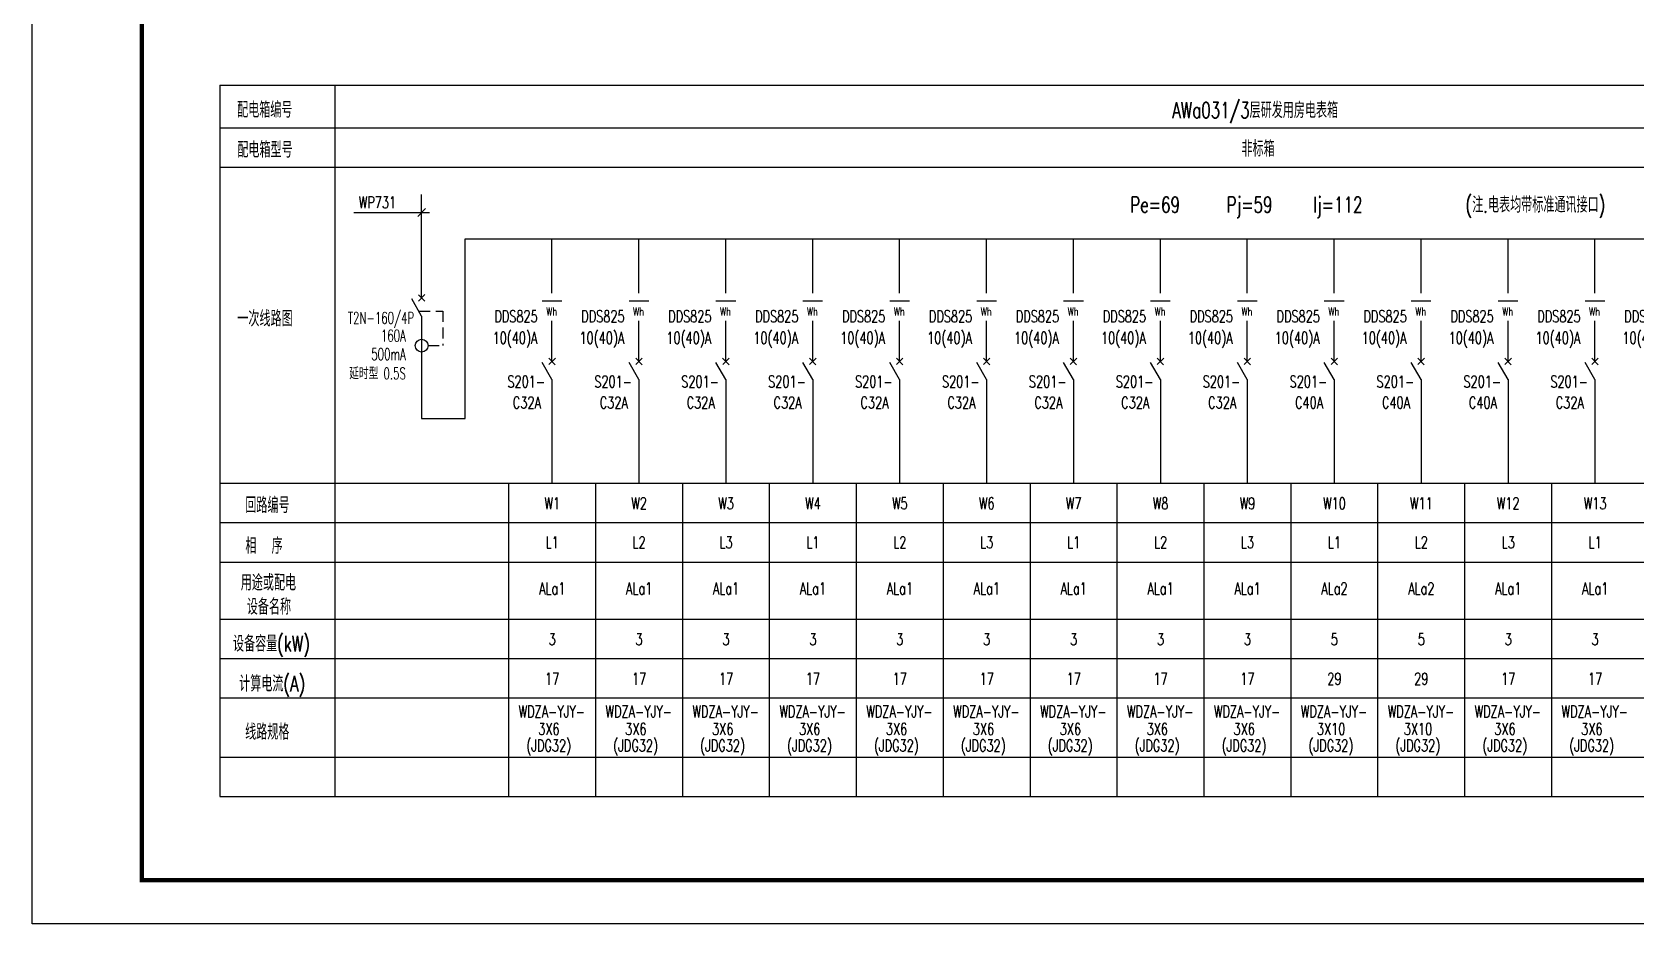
# Model space of a CAD drawing. Extents: x 1980812 to 2226895, y -554123 to 281606.
# Drawn here: x 2121795 to 2158333, y 145891 to 166222 of the extents above; entities that cross this region are included whole.
import ezdxf
from ezdxf.enums import TextEntityAlignment as Align

# ---------------------------------------------------------------- set-up
doc = ezdxf.new("R2010")
doc.units = 0
doc.header["$LTSCALE"] = 1000
doc.header["$MEASUREMENT"] = 0
doc.linetypes.add('HIDDEN', pattern=[0.375, 0.25, -0.125])
for name, color, linetype in [('1', 1, 'Continuous'), ('2', 2, 'Continuous'), ('7', 7, 'Continuous'), ('DQ1', 1, 'Continuous'), ('DQ7', 7, 'Continuous'), ('DQK7', 7, 'Continuous'), ('TK', 1, 'Continuous'), ('YJXT', 8, 'Continuous')]:
    doc.layers.add(name, color=color, linetype=linetype)
doc.styles.add('D8', font='txtw.shx', dxfattribs={"width": 0.7, "bigfont": 'hztxtw.shx'})

# ---------------------------------------------------------------- blocks, each defined once
blk = doc.blocks.new('P')
at = {"layer": 'DQK7'}
blk.add_line((-100, -100), (100, 100), dxfattribs=at)
blk = doc.blocks.new('BYG')
at = {"layer": '1', "color": 1}
blk.add_line((0, 500), (500, 500), dxfattribs=at)
at = {"layer": '1', "color": 1, "const_width": 0.1}
blk.add_lwpolyline([(0, 0), (0, 700), (500, 700), (500, 0)], close=True, dxfattribs=at)
at = {"layer": '1', "color": 1, "style": 'D8', "width": 0.75}
blk.add_text('Wh', height=200, dxfattribs=at).set_placement((104, 132))
blk = doc.blocks.new('ta1j')
at = {"layer": 'TK'}
blk.add_lwpolyline([(-210, 594), (841, 594), (841, 0), (-210, 0)], close=True, dxfattribs=at)
at = {"layer": 'TK', "const_width": 1}
blk.add_lwpolyline([(831, 10), (831, 584), (-185, 584), (-185, 10)], close=True, dxfattribs=at)

msp = doc.modelspace()

# ---------------------------------------------------------------- linework, layer by layer
msp.add_line((2129124.5, 162108.8), (2130845.6, 162108.8))
at = {"linetype": 'HIDDEN'}
for p, q in [((2130614.3, 159863.1), (2131155.3, 159863.1)), ((2131155.3, 159863.1), (2131155.3, 159073.7)), ((2130815.4, 159073.7), (2131155.3, 159073.7))]:
    msp.add_line(p, q, dxfattribs=at)
msp.add_circle((2130669.6, 159073.7), 145.8)
at = {"layer": '1'}
for p, q in [((2128689.2, 165014), (2176209.2, 165014)), ((2130669.6, 159749.3), (2130444.6, 160139)), ((2130596.8, 160235.6), (2130742.4, 160087.8)), ((2130598.1, 160091.3), (2130745.9, 160236.8)), ((2133639.2, 158300.2), (2133414.2, 158689.9)), ((2133566.5, 158786.5), (2133712, 158638.7)), ((2133567.7, 158642.2), (2133715.5, 158787.7)), ((2135619.2, 158300.2), (2135394.2, 158689.9)), ((2135546.5, 158786.5), (2135692, 158638.7)), ((2135547.7, 158642.2), (2135695.5, 158787.7)), ((2137599.2, 158300.2), (2137374.2, 158689.9)), ((2137526.5, 158786.5), (2137672, 158638.7)), ((2137527.7, 158642.2), (2137675.5, 158787.7)), ((2139579.2, 158300.2), (2139354.2, 158689.9)), ((2139506.5, 158786.5), (2139652, 158638.7)), ((2139507.7, 158642.2), (2139655.5, 158787.7)), ((2141559.2, 158300.2), (2141334.2, 158689.9)), ((2141486.5, 158786.5), (2141632, 158638.7)), ((2141487.7, 158642.2), (2141635.5, 158787.7)), ((2143539.2, 158300.2), (2143314.2, 158689.9)), ((2143466.5, 158786.5), (2143612, 158638.7)), ((2143467.7, 158642.2), (2143615.5, 158787.7)), ((2145519.2, 158300.2), (2145294.2, 158689.9)), ((2145446.5, 158786.5), (2145592, 158638.7)), ((2145447.7, 158642.2), (2145595.5, 158787.7)), ((2147499.2, 158300.2), (2147274.2, 158689.9)), ((2147426.5, 158786.5), (2147572, 158638.7)), ((2147427.7, 158642.2), (2147575.5, 158787.7)), ((2149479.2, 158300.2), (2149254.2, 158689.9)), ((2149406.5, 158786.5), (2149552, 158638.7)), ((2149407.7, 158642.2), (2149555.5, 158787.7)), ((2151459.2, 158300.2), (2151234.2, 158689.9)), ((2151386.5, 158786.5), (2151532, 158638.7)), ((2151387.7, 158642.2), (2151535.5, 158787.7)), ((2153439.2, 158300.2), (2153214.2, 158689.9)), ((2153366.5, 158786.5), (2153512, 158638.7)), ((2153367.7, 158642.2), (2153515.5, 158787.7)), ((2155419.2, 158300.2), (2155194.2, 158689.9)), ((2155346.5, 158786.5), (2155492, 158638.7)), ((2155347.7, 158642.2), (2155495.5, 158787.7)), ((2157399.2, 158300.2), (2157174.2, 158689.9)), ((2157326.5, 158786.5), (2157472, 158638.7)), ((2157327.7, 158642.2), (2157475.5, 158787.7)), ((2128689.2, 148797.3), (2176209.2, 148797.3))]:
    msp.add_line(p, q, dxfattribs=at)
at = {"layer": '2'}
for p, q in [((2130669.6, 160161.7), (2130669.6, 162516.4)), ((2131659.6, 161507.9), (2175219.2, 161507.9)), ((2131659.6, 157415.3), (2131659.6, 161507.9)), ((2133639.2, 160272.6), (2133639.2, 161507.9)), ((2135619.2, 160272.6), (2135619.2, 161507.9)), ((2137599.2, 160272.6), (2137599.2, 161507.9)), ((2139579.2, 160272.6), (2139579.2, 161507.9)), ((2141559.2, 160272.6), (2141559.2, 161507.9)), ((2143539.2, 160272.6), (2143539.2, 161507.9)), ((2145519.2, 160272.6), (2145519.2, 161507.9)), ((2147499.2, 160272.6), (2147499.2, 161507.9)), ((2149479.2, 160272.6), (2149479.2, 161507.9)), ((2151459.2, 160272.6), (2151459.2, 161507.9)), ((2153439.2, 160272.6), (2153439.2, 161507.9)), ((2155419.2, 160272.6), (2155419.2, 161507.9)), ((2157399.2, 160272.6), (2157399.2, 161507.9)), ((2130669.6, 159749.3), (2130669.6, 157415.3)), ((2133639.2, 158712.6), (2133639.2, 159642.6)), ((2135619.2, 158712.6), (2135619.2, 159642.6)), ((2137599.2, 158712.6), (2137599.2, 159642.6)), ((2139579.2, 158712.6), (2139579.2, 159642.6)), ((2141559.2, 158712.6), (2141559.2, 159642.6)), ((2143539.2, 158712.6), (2143539.2, 159642.6)), ((2145519.2, 158712.6), (2145519.2, 159642.6)), ((2147499.2, 158712.6), (2147499.2, 159642.6)), ((2149479.2, 158712.6), (2149479.2, 159642.6)), ((2151459.2, 158712.6), (2151459.2, 159642.6)), ((2153439.2, 158712.6), (2153439.2, 159642.6)), ((2155419.2, 158712.6), (2155419.2, 159642.6)), ((2157399.2, 158712.6), (2157399.2, 159642.6)), ((2133639.2, 158300.2), (2133639.2, 155939.4)), ((2135619.2, 158300.2), (2135619.2, 155939.4)), ((2137599.2, 158300.2), (2137599.2, 155939.4)), ((2139579.2, 158300.2), (2139579.2, 155939.4)), ((2141559.2, 158300.2), (2141559.2, 155939.4)), ((2143539.2, 158300.2), (2143539.2, 155939.4)), ((2145519.2, 158300.2), (2145519.2, 155939.4)), ((2147499.2, 158300.2), (2147499.2, 155939.4)), ((2149479.2, 158300.2), (2149479.2, 155939.4)), ((2151459.2, 158300.2), (2151459.2, 155939.4)), ((2153439.2, 158300.2), (2153439.2, 155939.4)), ((2155419.2, 158300.2), (2155419.2, 155939.4)), ((2157399.2, 158300.2), (2157399.2, 155939.4)), ((2130669.6, 157415.3), (2131659.6, 157415.3))]:
    msp.add_line(p, q, dxfattribs=at)
at = {"layer": '7'}
for p, q in [((2128689.2, 164039.4), (2176209.2, 164039.4)), ((2128689.2, 163139.4), (2176209.2, 163139.4)), ((2128689.2, 155939.4), (2176209.2, 155939.4)), ((2132649.2, 155939.4), (2132649.2, 148794.8)), ((2134629.2, 155939.4), (2134629.2, 154139.4)), ((2136609.2, 155939.4), (2136609.2, 154139.4)), ((2138589.2, 155939.4), (2138589.2, 154139.4)), ((2140569.2, 155939.4), (2140569.2, 154139.4)), ((2142549.2, 155939.4), (2142549.2, 154139.4)), ((2144529.2, 155939.4), (2144529.2, 154139.4)), ((2146509.2, 155939.4), (2146509.2, 154139.4)), ((2148489.2, 155939.4), (2148489.2, 154139.4)), ((2150469.2, 155939.4), (2150469.2, 154139.4)), ((2152449.2, 155939.4), (2152449.2, 154139.4)), ((2154429.2, 155939.4), (2154429.2, 154139.4)), ((2156409.2, 155939.4), (2156409.2, 154139.4)), ((2128689.2, 155039.4), (2176209.2, 155039.4)), ((2128689.2, 154139.4), (2176209.2, 154139.4)), ((2134629.2, 154139.4), (2134629.2, 148797.3)), ((2136609.2, 154139.4), (2136609.2, 148797.3)), ((2138589.2, 154139.4), (2138589.2, 148797.3)), ((2140569.2, 154139.4), (2140569.2, 148797.3)), ((2142549.2, 154139.4), (2142549.2, 148797.3)), ((2144529.2, 154139.4), (2144529.2, 148797.3)), ((2146509.2, 154139.4), (2146509.2, 148797.3)), ((2148489.2, 154139.4), (2148489.2, 148797.3)), ((2150469.2, 154139.4), (2150469.2, 148797.3)), ((2152449.2, 154139.4), (2152449.2, 148797.3)), ((2154429.2, 154139.4), (2154429.2, 148797.3)), ((2156409.2, 154139.4), (2156409.2, 148797.3)), ((2128689.2, 152841.4), (2176209.2, 152841.4)), ((2128689.2, 151941.4), (2176209.2, 151941.4)), ((2128689.2, 151041.4), (2176209.2, 151041.4)), ((2128689.2, 149691.4), (2176209.2, 149691.4))]:
    msp.add_line(p, q, dxfattribs=at)
at = {"layer": 'DQ1'}
for p, q in [((2126069.3, 165014.1), (2126069.3, 148797.2)), ((2126069.3, 165014), (2128689.2, 165014)), ((2126069.3, 148797.2), (2128689.2, 148797.2))]:
    msp.add_line(p, q, dxfattribs=at)
at = {"layer": 'DQ7'}
for p, q in [((2128689.2, 165014), (2128689.2, 148797.3)), ((2128689.2, 165014), (2128689.2, 148797.3)), ((2126069.3, 164039.4), (2128689.2, 164039.4)), ((2126069.3, 163139.4), (2128689.2, 163139.4)), ((2126069.3, 155939.4), (2128689.2, 155939.4)), ((2126069.3, 155039.4), (2128689.2, 155039.4)), ((2126069.3, 154139.4), (2128689.2, 154139.4)), ((2126069.3, 152841.4), (2128689.2, 152841.4)), ((2126069.3, 151941.4), (2128689.2, 151941.4)), ((2126069.3, 151041.4), (2128689.2, 151041.4)), ((2126069.3, 149691.4), (2128689.2, 149691.4))]:
    msp.add_line(p, q, dxfattribs=at)

# ---------------------------------------------------------------- block references
at = {"xscale": 0.900000000000091, "yscale": 0.9, "zscale": 0.9}
msp.add_blockref('P', (2130669.6, 162110.6), dxfattribs=at)
at = {"layer": 'TK', "xscale": 100, "yscale": 100, "zscale": 100}
msp.add_blockref('ta1j', (2142794.5, 145890.6), dxfattribs=at)
at = {"layer": 'YJXT', "xscale": 0.900000000000091, "yscale": 0.9, "zscale": 0.9}
for p in [(2133414.2, 159642.6), (2135394.2, 159642.6), (2137374.2, 159642.6), (2139354.2, 159642.6), (2141334.2, 159642.6), (2143314.2, 159642.6), (2145294.2, 159642.6), (2147274.2, 159642.6), (2149254.2, 159642.6), (2151234.2, 159642.6), (2153214.2, 159642.6), (2155194.2, 159642.6), (2157174.2, 159642.6)]:
    msp.add_blockref('BYG', p, dxfattribs=at)

# ---------------------------------------------------------------- texts
at = {"style": 'D8', "width": 0.7}
msp.add_text('WP731', height=270, dxfattribs=at).set_placement((2129238.4, 162204.4))
at = {"layer": '7', "style": 'D8', "width": 0.7}
for s, p in [('AWa031/3\\M+5B2E3\\M+5D1D0\\M+5B7A2\\M+5D3C3\\M+5B7BF\\M+5B5E7\\M+5B1ED\\M+5CFE4', (2147772.1, 164261.9)), ('Pe=69', (2146813.1, 162106)), ('Pj=59', (2149007.4, 162106)), ('Ij=112', (2150979.9, 162106)), ('(\\M+5D7A2.\\M+5B5E7\\M+5B1ED\\M+5BEF9\\M+5B4F8\\M+5B1EA\\M+5D7BC\\M+5CDA8\\M+5D1B6\\M+5BDD3\\M+5BFDA)', (2154452.6, 162106))]:
    msp.add_text(s, height=360, dxfattribs=at).set_placement(p)
for s, height, p in [('\\M+5B7C7\\M+5B1EA\\M+5CFE4', 360, (2149725.6, 163583.4)), ('W1', 270, (2133643.9, 155477.9)), ('W2', 270, (2135623.9, 155477.9)), ('W3', 270, (2137603.9, 155477.9)), ('W4', 270, (2139583.9, 155477.9)), ('W5', 270, (2141563.9, 155477.9)), ('W6', 270, (2143543.9, 155477.9)), ('W7', 270, (2145523.9, 155477.9)), ('W8', 270, (2147503.9, 155477.9)), ('W9', 270, (2149483.9, 155477.9)), ('W10', 270, (2151463.9, 155477.9)), ('W11', 270, (2153443.9, 155477.9)), ('W12', 270, (2155423.9, 155477.9)), ('W13', 270, (2157403.9, 155477.9)), ('L1', 270, (2133643.9, 154588.9)), ('L2', 270, (2135623.9, 154588.9)), ('L3', 270, (2137603.9, 154588.9)), ('L1', 270, (2139583.9, 154588.9)), ('L2', 270, (2141563.9, 154588.9)), ('L3', 270, (2143543.9, 154588.9)), ('L1', 270, (2145523.9, 154588.9)), ('L2', 270, (2147503.9, 154588.9)), ('L3', 270, (2149483.9, 154588.9)), ('L1', 270, (2151463.9, 154588.9)), ('L2', 270, (2153443.9, 154588.9)), ('L3', 270, (2155423.9, 154588.9)), ('L1', 270, (2157403.9, 154588.9)), ('ALa1', 270, (2133643.9, 153536.1)), ('ALa1', 270, (2135623.9, 153536.1)), ('ALa1', 270, (2137603.9, 153536.1)), ('ALa1', 270, (2139583.9, 153536.1)), ('ALa1', 270, (2141563.9, 153536.1)), ('ALa1', 270, (2143543.9, 153536.1)), ('ALa1', 270, (2145523.9, 153536.1)), ('ALa1', 270, (2147503.9, 153536.1)), ('ALa1', 270, (2149483.9, 153536.1)), ('ALa2', 270, (2151463.9, 153536.1)), ('ALa2', 270, (2153443.9, 153536.1)), ('ALa1', 270, (2155423.9, 153536.1)), ('ALa1', 270, (2157403.9, 153536.1)), ('3', 270, (2133643.9, 152380)), ('3', 270, (2135623.9, 152380)), ('3', 270, (2137603.9, 152380)), ('3', 270, (2139583.9, 152380)), ('3', 270, (2141563.9, 152380)), ('3', 270, (2143543.9, 152380)), ('3', 270, (2145523.9, 152380)), ('3', 270, (2147503.9, 152380)), ('3', 270, (2149483.9, 152380)), ('5', 270, (2151463.9, 152380)), ('5', 270, (2153443.9, 152380)), ('3', 270, (2155423.9, 152380)), ('3', 270, (2157403.9, 152380)), ('17', 270, (2133643.9, 151480)), ('17', 270, (2135623.9, 151480)), ('17', 270, (2137603.9, 151480)), ('17', 270, (2139583.9, 151480)), ('17', 270, (2141563.9, 151480)), ('17', 270, (2143543.9, 151480)), ('17', 270, (2145523.9, 151480)), ('17', 270, (2147503.9, 151480)), ('17', 270, (2149483.9, 151480)), ('29', 270, (2151463.9, 151480)), ('29', 270, (2153443.9, 151480)), ('17', 270, (2155423.9, 151480)), ('17', 270, (2157403.9, 151480))]:
    msp.add_text(s, height=height, dxfattribs=at).set_placement(p, align=Align.MIDDLE)
at = {"layer": '7', "style": 'D8'}
for s, width, p in [('T2N-160/4P', 0.63, (2130499.5, 159569.9)), ('DDS825', 0.7, (2133313.4, 159606.5)), ('DDS825', 0.7, (2135293.4, 159606.5)), ('DDS825', 0.7, (2137273.4, 159606.5)), ('DDS825', 0.7, (2139253.4, 159606.5)), ('DDS825', 0.7, (2141233.4, 159606.5)), ('DDS825', 0.7, (2143213.4, 159606.5)), ('DDS825', 0.7, (2145193.4, 159606.5)), ('DDS825', 0.7, (2147173.4, 159606.5)), ('DDS825', 0.7, (2149153.4, 159606.5)), ('DDS825', 0.7, (2151133.4, 159606.5)), ('DDS825', 0.7, (2153113.4, 159606.5)), ('DDS825', 0.7, (2155093.4, 159606.5)), ('DDS825', 0.7, (2157073.4, 159606.5)), ('DDS825', 0.7, (2159053.4, 159606.5)), ('160A', 0.63, (2130310.1, 159166.4)), ('10(40)A', 0.7, (2133305.5, 159114.8)), ('10(40)A', 0.7, (2135285.5, 159114.8)), ('10(40)A', 0.7, (2137265.5, 159114.8)), ('10(40)A', 0.7, (2139245.5, 159114.8)), ('10(40)A', 0.7, (2141225.5, 159114.8)), ('10(40)A', 0.7, (2143205.5, 159114.8)), ('10(40)A', 0.7, (2145185.5, 159114.8)), ('10(40)A', 0.7, (2147165.5, 159114.8)), ('10(40)A', 0.7, (2149145.5, 159114.8)), ('10(40)A', 0.7, (2151125.5, 159114.8)), ('10(40)A', 0.7, (2153105.5, 159114.8)), ('10(40)A', 0.7, (2155085.5, 159114.8)), ('10(40)A', 0.7, (2157065.5, 159114.8)), ('10(40)A', 0.7, (2159045.5, 159114.8)), ('500mA', 0.63, (2130310.1, 158744.4)), ('\\M+5D1D3\\M+5CAB1\\M+5D0CD 0.5S', 0.63, (2130310.1, 158306.7))]:
    msp.add_text(s, height=270, dxfattribs=dict(at, width=width)).set_placement(p, align=Align.RIGHT)
at = {"layer": 'DQ7', "style": 'D8', "width": 0.7}
for s, p in [('\\M+5C5E4\\M+5B5E7\\M+5CFE4\\M+5B1E0\\M+5BAC5', (2126466.3, 164270.3)), ('\\M+5C5E4\\M+5B5E7\\M+5CFE4\\M+5D0CD\\M+5BAC5', (2126470.7, 163360.5)), ('\\M+5D2BB\\M+5B4CE\\M+5CFDF\\M+5C2B7\\M+5CDBC', (2126470.7, 159510.2)), ('\\M+5BBD8\\M+5C2B7\\M+5B1E0\\M+5BAC5', (2126652.3, 155255.3)), ('\\M+5CFE0  \\M+5D0F2', (2126654.7, 154329.7)), ('\\M+5D3C3\\M+5CDBE\\M+5BBF2\\M+5C5E4\\M+5B5E7', (2126548.8, 153491.4)), ('\\M+5C9E8\\M+5B1B8\\M+5C3FB\\M+5B3C6', (2126686.8, 152940.9)), ('\\M+5C9E8\\M+5B1B8\\M+5C8DD\\M+5C1BF(kW)', (2126371.9, 152099.1)), ('\\M+5BCC6\\M+5CBE3\\M+5B5E7\\M+5C1F7(A)', (2126512.9, 151187.9)), ('\\M+5CFDF\\M+5C2B7\\M+5B9E6\\M+5B8F1', (2126649, 150088.1))]:
    msp.add_text(s, height=360, dxfattribs=at).set_placement(p)
for s, p in [('S201-', (2133482, 158118.3)), ('S201-', (2135462, 158118.3)), ('S201-', (2137442, 158118.3)), ('S201-', (2139422, 158118.3)), ('S201-', (2141402, 158118.3)), ('S201-', (2143382, 158118.3)), ('S201-', (2145362, 158118.3)), ('S201-', (2147342, 158118.3)), ('S201-', (2149322, 158118.3)), ('S201-', (2151302, 158118.3)), ('S201-', (2153282, 158118.3)), ('S201-', (2155262, 158118.3)), ('S201-', (2157242, 158118.3)), ('C32A', (2133386.9, 157640.5)), ('C32A', (2135366.9, 157640.5)), ('C32A', (2137346.9, 157640.5)), ('C32A', (2139326.9, 157640.5)), ('C32A', (2141306.9, 157640.5)), ('C32A', (2143286.9, 157640.5)), ('C32A', (2145266.9, 157640.5)), ('C32A', (2147246.9, 157640.5)), ('C32A', (2149226.9, 157640.5)), ('C40A', (2151206.9, 157640.5)), ('C40A', (2153186.9, 157640.5)), ('C40A', (2155166.9, 157640.5)), ('C32A', (2157146.9, 157640.5))]:
    msp.add_text(s, height=270, dxfattribs=at).set_placement(p, align=Align.RIGHT)
for s, p in [('WDZA-YJY-', (2133634.9, 150733.5)), ('WDZA-YJY-', (2135614.9, 150733.5)), ('WDZA-YJY-', (2137594.9, 150733.5)), ('WDZA-YJY-', (2139574.9, 150733.5)), ('WDZA-YJY-', (2141554.9, 150733.5)), ('WDZA-YJY-', (2143534.9, 150733.5)), ('WDZA-YJY-', (2145514.9, 150733.5)), ('WDZA-YJY-', (2147494.9, 150733.5)), ('WDZA-YJY-', (2149474.9, 150733.5)), ('WDZA-YJY-', (2151454.9, 150733.5)), ('WDZA-YJY-', (2153434.9, 150733.5)), ('WDZA-YJY-', (2155414.9, 150733.5)), ('WDZA-YJY-', (2157394.9, 150733.5)), ('3X6', (2133569.7, 150334.8)), ('3X6', (2135549.7, 150334.8)), ('3X6', (2137529.7, 150334.8)), ('3X6', (2139509.7, 150334.8)), ('3X6', (2141489.7, 150334.8)), ('3X6', (2143469.7, 150334.8)), ('3X6', (2145449.7, 150334.8)), ('3X6', (2147429.7, 150334.8)), ('3X6', (2149409.7, 150334.8)), ('3X10', (2151389.7, 150334.8)), ('3X10', (2153369.7, 150334.8)), ('3X6', (2155349.7, 150334.8)), ('3X6', (2157329.7, 150334.8)), ('(JDG32)', (2133564.1, 149938.3)), ('(JDG32)', (2135544.1, 149938.3)), ('(JDG32)', (2137524.1, 149938.3)), ('(JDG32)', (2139504.1, 149938.3)), ('(JDG32)', (2141484.1, 149938.3)), ('(JDG32)', (2143464.1, 149938.3)), ('(JDG32)', (2145444.1, 149938.3)), ('(JDG32)', (2147424.1, 149938.3)), ('(JDG32)', (2149404.1, 149938.3)), ('(JDG32)', (2151384.1, 149938.3)), ('(JDG32)', (2153364.1, 149938.3)), ('(JDG32)', (2155344.1, 149938.3)), ('(JDG32)', (2157324.1, 149938.3))]:
    msp.add_text(s, height=270, dxfattribs=at).set_placement(p, align=Align.MIDDLE)

doc.saveas('drawing.dxf')
